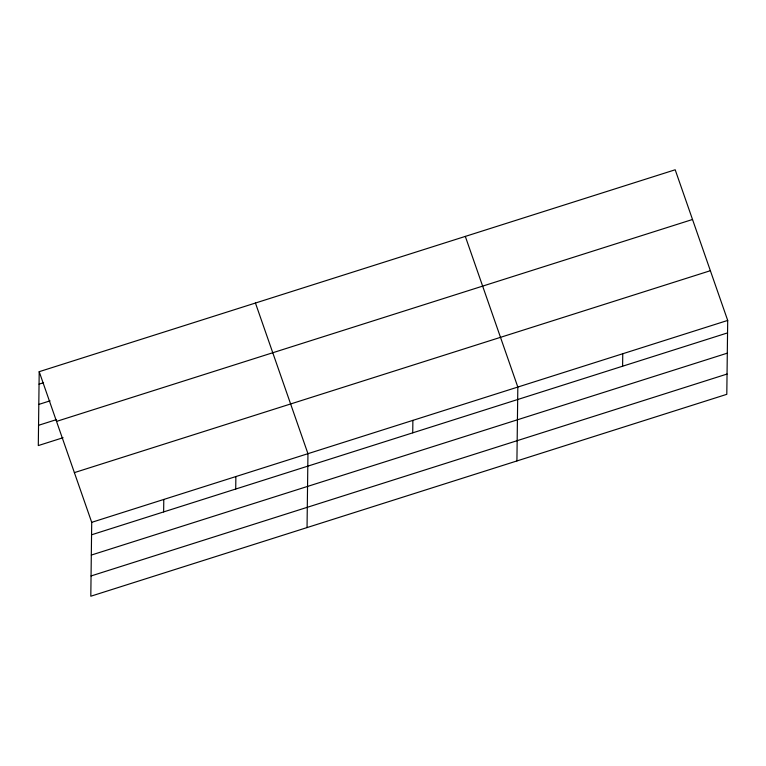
<?xml version="1.0" encoding="UTF-8"?>
<svg xmlns="http://www.w3.org/2000/svg" width="766" height="766" viewBox="0 0 766 766"><rect width="100%" height="100%" fill="white"/><g stroke="black" fill="none" stroke-linecap="round" stroke-linejoin="round"><path stroke-width="1.15" d="M39.2 371.682L91.709 522.335L90.809 596.226L726.8 394.318L727.7 320.427L675.191 169.774L39.2 371.682L38.3 445.573L63.08 437.712M163.637 511.918L163.79 499.451M235.717 489.034L235.871 476.567M307.042 527.582L307.951 453.683L255.442 303.03M412.73 432.838L412.884 420.371M516.916 460.95L517.826 387.05L465.316 236.407M622.605 366.205L622.758 353.739M39.047 384.149L43.557 382.722M38.807 404.419L50.068 400.848M38.549 425.302L56.569 419.586M56.531 421.396L692.521 219.488M74.379 472.622L710.369 270.704M91.709 522.335L727.7 320.427M91.556 534.802L727.547 332.894M91.307 555.072L727.298 353.164M91.058 575.955L727.049 374.047"/></g></svg>
